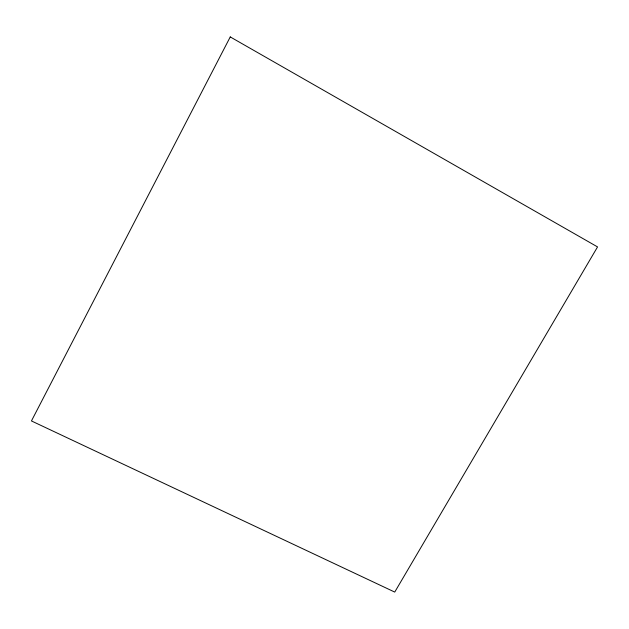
<?xml version="1.0" encoding="UTF-8"?>
<svg xmlns="http://www.w3.org/2000/svg" width="629" height="629" viewBox="0 0 629 629"><rect width="100%" height="100%" fill="white"/><g stroke="black" fill="none" stroke-linecap="round" stroke-linejoin="round"><path stroke-width="0.94" d="M230.253 36.922L31.45 420.943L394.737 592.078L597.55 246.914L230.253 36.922"/></g></svg>
